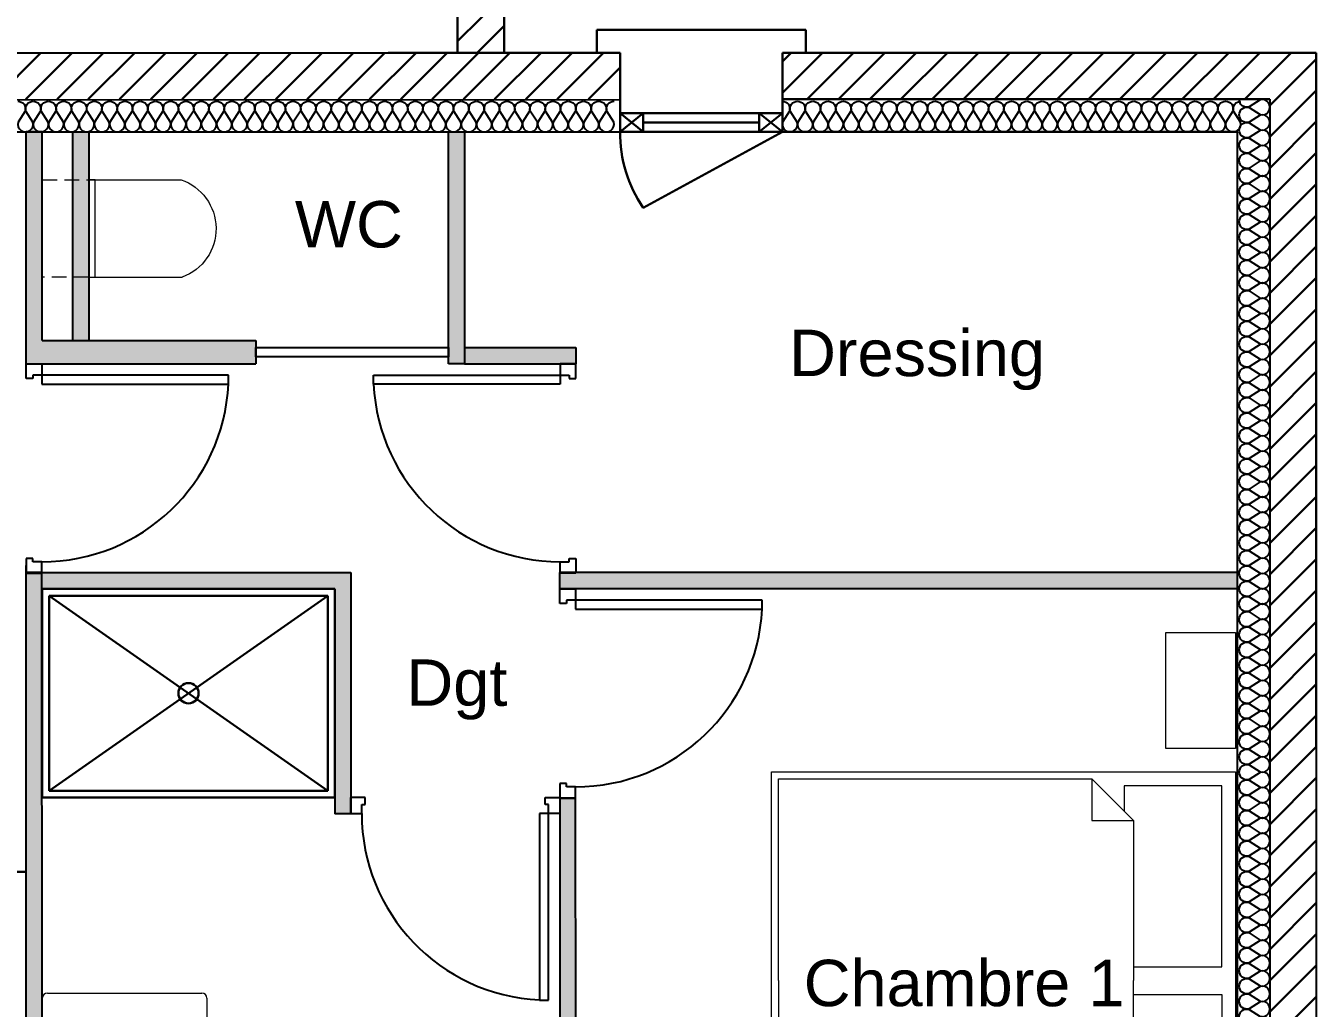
# Model space of a CAD drawing. Header units: millimetres. Extents: x -9 to 11976, y 0 to 3955.
# Drawn here: x 935 to 1491, y 409 to 832 of the extents above; entities that cross this region are included whole.
import ezdxf

# ---------------------------------------------------------------- set-up
doc = ezdxf.new("R2010")
doc.units = ezdxf.units.MM
doc.linetypes.add('INTERROMPU2', pattern=[9.525, 6.35, -3.175])
for name, color, linetype in [('Cheminée', 20, 'Continuous'), ('Cloisons', 8, 'Continuous'), ('Isolation', 6, 'Continuous'), ('MenuisInt', 4, 'Continuous'), ('Mobilier', 180, 'Continuous'), ('Texte', 7, 'Continuous')]:
    doc.layers.add(name, color=color, linetype=linetype)
doc.layers.add('MenuisExt', color=140, linetype='Continuous', lineweight=18)
doc.layers.add('P-SANITAIRE', color=153, linetype='Continuous', lineweight=18)
doc.styles.get("Standard").update_dxf_attribs({"font": 'arial.ttf'})

# ---------------------------------------------------------------- blocks, each defined once
blk = doc.blocks.new('Wc chasse integree')
for p, q in [((-21, 20), (-21, 60.3)), ((21, 20), (21, 59.8))]:
    blk.add_line(p, q)
blk.add_lwpolyline([(-21, 20), (-21, 22.75), (21, 22.75), (21, 20)], close=True)
at = {"linetype": 'INTERROMPU2'}
blk.add_lwpolyline([(-21, 20), (-21, 0), (21, 0), (21, 20)], close=True, dxfattribs=at)
blk.add_arc((-0.09, 52.56), 22.3, 18.9464, 159.6936)
blk = doc.blocks.new('*U22')
at = {"flags": 128}
for points in [[(0, 1, -0.505863), (0.239, 0.676), (0.009, 0.318, 1.322645), (0.491, 0.318), (0.261, 0.676, -0.505863), (0.5, 1)], [(0.5, 1, -0.505863), (0.739, 0.676), (0.509, 0.318, 1.322645), (0.991, 0.318), (0.761, 0.676, -0.505863), (1, 1)], [(1, 1, -0.505863), (1.239, 0.676), (1.009, 0.318, 1.322645), (1.491, 0.318), (1.261, 0.676, -0.505863), (1.5, 1)], [(1.5, 1, -0.505863), (1.739, 0.676), (1.509, 0.318, 1.322645), (1.991, 0.318), (1.761, 0.676, -0.505863), (2, 1)], [(2, 1, -0.505863), (2.239, 0.676), (2.009, 0.318, 1.322645), (2.491, 0.318), (2.261, 0.676, -0.505863), (2.5, 1)], [(2.5, 1, -0.505863), (2.739, 0.676), (2.509, 0.318, 1.322645), (2.991, 0.318), (2.761, 0.676, -0.505863), (3, 1)], [(3, 1, -0.505863), (3.239, 0.676), (3.009, 0.318, 1.322645), (3.491, 0.318), (3.261, 0.676, -0.505863), (3.5, 1)], [(3.5, 1, -0.505863), (3.739, 0.676), (3.509, 0.318, 1.322645), (3.991, 0.318), (3.761, 0.676, -0.505863), (4, 1)], [(4, 1, -0.505863), (4.239, 0.676), (4.009, 0.318, 1.322645), (4.491, 0.318), (4.261, 0.676, -0.505863), (4.5, 1)], [(4.5, 1, -0.505863), (4.739, 0.676), (4.509, 0.318, 1.322645), (4.991, 0.318), (4.761, 0.676, -0.505863), (5, 1)], [(5, 1, -0.505863), (5.239, 0.676), (5.009, 0.318, 1.322645), (5.491, 0.318), (5.261, 0.676, -0.505863), (5.5, 1)], [(5.5, 1, -0.505863), (5.739, 0.676), (5.509, 0.318, 1.322645), (5.991, 0.318), (5.761, 0.676, -0.505863), (6, 1)], [(6, 1, -0.505863), (6.239, 0.676), (6.009, 0.318, 1.322645), (6.491, 0.318), (6.261, 0.676, -0.505863), (6.5, 1)], [(6.5, 1, -0.505863), (6.739, 0.676), (6.509, 0.318, 1.322645), (6.991, 0.318), (6.761, 0.676, -0.505863), (7, 1)], [(7, 1, -0.505863), (7.239, 0.676), (7.009, 0.318, 1.322645), (7.491, 0.318), (7.261, 0.676, -0.505863), (7.5, 1)], [(7.5, 1, -0.505863), (7.739, 0.676), (7.509, 0.318, 1.322645), (7.991, 0.318), (7.761, 0.676, -0.505863), (8, 1)], [(8, 1, -0.505863), (8.239, 0.676), (8.009, 0.318, 1.322645), (8.491, 0.318), (8.261, 0.676, -0.505863), (8.5, 1)], [(8.5, 1, -0.505863), (8.739, 0.676), (8.509, 0.318, 1.322645), (8.991, 0.318), (8.761, 0.676, -0.505863), (9, 1)], [(9, 1, -0.505863), (9.239, 0.676), (9.009, 0.318, 1.322645), (9.491, 0.318), (9.261, 0.676, -0.505863), (9.5, 1)], [(9.5, 1, -0.505863), (9.739, 0.676), (9.509, 0.318, 1.322645), (9.991, 0.318), (9.761, 0.676, -0.505863), (10, 1)], [(10, 1, -0.505863), (10.239, 0.676), (10.009, 0.318, 1.322645), (10.491, 0.318), (10.261, 0.676, -0.505863), (10.5, 1)], [(10.5, 1, -0.505863), (10.739, 0.676), (10.509, 0.318, 1.322645), (10.991, 0.318), (10.761, 0.676, -0.505863), (11, 1)], [(11, 1, -0.505863), (11.239, 0.676), (11.009, 0.318, 1.322645), (11.491, 0.318), (11.261, 0.676, -0.505863), (11.5, 1)], [(11.5, 1, -0.505863), (11.739, 0.676), (11.509, 0.318, 1.322645), (11.991, 0.318), (11.761, 0.676, -0.505863), (12, 1)], [(12, 1, -0.505863), (12.239, 0.676), (12.009, 0.318, 1.322645), (12.491, 0.318), (12.261, 0.676, -0.505863), (12.5, 1)], [(12.5, 1, -0.505863), (12.739, 0.676), (12.509, 0.318, 1.322645), (12.991, 0.318), (12.761, 0.676, -0.505863), (13, 1)], [(13, 1, -0.505863), (13.239, 0.676), (13.009, 0.318, 1.322645), (13.491, 0.318), (13.261, 0.676, -0.505863), (13.5, 1)], [(13.5, 1, -0.505863), (13.739, 0.676), (13.509, 0.318, 1.322645), (13.991, 0.318), (13.761, 0.676, -0.505863), (14, 1)], [(14, 1, -0.505863), (14.239, 0.676), (14.009, 0.318, 1.322645), (14.491, 0.318), (14.261, 0.676, -0.505863), (14.5, 1)], [(14.5, 1, -0.505863), (14.739, 0.676), (14.509, 0.318, 1.322645), (14.991, 0.318), (14.761, 0.676, -0.505863), (15, 1)], [(15, 1, -0.505863), (15.239, 0.676), (15.009, 0.318, 1.322645), (15.491, 0.318), (15.261, 0.676, -0.505863), (15.5, 1)], [(15.5, 1, -0.505863), (15.739, 0.676), (15.509, 0.318, 1.322645), (15.991, 0.318), (15.761, 0.676, -0.505863), (16, 1)], [(16, 1, -0.505863), (16.239, 0.676), (16.009, 0.318, 1.322645), (16.491, 0.318), (16.261, 0.676, -0.505863), (16.5, 1)], [(16.5, 1, -0.505863), (16.739, 0.676), (16.509, 0.318, 1.322645), (16.991, 0.318), (16.761, 0.676, -0.505863), (17, 1)], [(17, 1, -0.505863), (17.239, 0.676), (17.009, 0.318, 1.322645), (17.491, 0.318), (17.261, 0.676, -0.505863), (17.5, 1)], [(17.5, 1, -0.505863), (17.739, 0.676), (17.509, 0.318, 1.322645), (17.991, 0.318), (17.761, 0.676, -0.505863), (18, 1)], [(18, 1, -0.505863), (18.239, 0.676), (18.009, 0.318, 1.322645), (18.491, 0.318), (18.261, 0.676, -0.505863), (18.5, 1)], [(18.5, 1, -0.505863), (18.739, 0.676), (18.509, 0.318, 1.322645), (18.991, 0.318), (18.761, 0.676, -0.505863), (19, 1)], [(19, 1, -0.505863), (19.239, 0.676), (19.009, 0.318, 1.322645), (19.491, 0.318), (19.261, 0.676, -0.505863), (19.5, 1)], [(19.5, 1, -0.505863), (19.739, 0.676), (19.509, 0.318, 1.322645), (19.991, 0.318), (19.761, 0.676, -0.505863), (20, 1)], [(20, 1, -0.505863), (20.239, 0.676), (20.009, 0.318, 1.322645), (20.491, 0.318), (20.261, 0.676, -0.505863), (20.5, 1)], [(20.5, 1, -0.505863), (20.739, 0.676), (20.509, 0.318, 1.322645), (20.991, 0.318), (20.761, 0.676, -0.505863), (21, 1)], [(21, 1, -0.505863), (21.239, 0.676), (21.009, 0.318, 1.322645), (21.491, 0.318), (21.261, 0.676, -0.505863), (21.5, 1)], [(21.5, 1, -0.505863), (21.739, 0.676), (21.509, 0.318, 1.322645), (21.991, 0.318), (21.761, 0.676, -0.505863), (22, 1)], [(22, 1, -0.505863), (22.239, 0.676), (22.009, 0.318, 1.322645), (22.491, 0.318), (22.261, 0.676, -0.505863), (22.5, 1)], [(22.5, 1, -0.505863), (22.739, 0.676), (22.509, 0.318, 1.322645), (22.991, 0.318), (22.761, 0.676, -0.505863), (23, 1)], [(23, 1, -0.505863), (23.239, 0.676), (23.009, 0.318, 1.322645), (23.491, 0.318), (23.261, 0.676, -0.505863), (23.5, 1)], [(23.5, 1, -0.505863), (23.739, 0.676), (23.509, 0.318, 1.322645), (23.991, 0.318), (23.761, 0.676, -0.505863), (24, 1)], [(24, 1, -0.505863), (24.239, 0.676), (24.009, 0.318, 1.322645), (24.491, 0.318), (24.261, 0.676, -0.505863), (24.5, 1)], [(24.5, 1, -0.505863), (24.739, 0.676), (24.509, 0.318, 1.322645), (24.991, 0.318), (24.761, 0.676, -0.505863), (25, 1)], [(25, 1, -0.505863), (25.239, 0.676), (25.009, 0.318, 1.322645), (25.491, 0.318), (25.261, 0.676, -0.505863), (25.5, 1)], [(25.5, 1, -0.505863), (25.739, 0.676), (25.509, 0.318, 1.322645), (25.991, 0.318), (25.761, 0.676, -0.505863), (26, 1)], [(26, 1, -0.505863), (26.239, 0.676), (26.009, 0.318, 1.322645), (26.491, 0.318), (26.261, 0.676, -0.505863), (26.5, 1)], [(26.5, 1, -0.505863), (26.739, 0.676), (26.509, 0.318, 1.322645), (26.991, 0.318), (26.761, 0.676, -0.505863), (27, 1)], [(27, 1, -0.505863), (27.239, 0.676), (27.009, 0.318, 1.322645), (27.491, 0.318), (27.261, 0.676, -0.505863), (27.5, 1)], [(27.5, 1, -0.505863), (27.739, 0.676), (27.509, 0.318, 1.322645), (27.991, 0.318), (27.761, 0.676, -0.505863), (28, 1)], [(28, 1, -0.505863), (28.239, 0.676), (28.009, 0.318, 1.322645), (28.491, 0.318), (28.261, 0.676, -0.505863), (28.5, 1)], [(28.5, 1, -0.505863), (28.739, 0.676), (28.509, 0.318, 1.322645), (28.991, 0.318), (28.761, 0.676, -0.505863), (29, 1)], [(29, 1, -0.505863), (29.239, 0.676), (29.009, 0.318, 1.322645), (29.491, 0.318), (29.261, 0.676, -0.505863), (29.5, 1)], [(29.5, 1, -0.505863), (29.739, 0.676), (29.509, 0.318, 1.322645), (29.991, 0.318), (29.761, 0.676, -0.505863), (30, 1)], [(30, 1, -0.505863), (30.239, 0.676), (30.009, 0.318, 1.322645), (30.491, 0.318), (30.261, 0.676, -0.505863), (30.5, 1)], [(30.5, 1, -0.505863), (30.739, 0.676), (30.509, 0.318, 1.322645), (30.991, 0.318), (30.761, 0.676, -0.505863), (31, 1)], [(31, 1, -0.505863), (31.239, 0.676), (31.009, 0.318, 1.322645), (31.491, 0.318), (31.261, 0.676, -0.505863), (31.5, 1)], [(31.5, 1, -0.505863), (31.739, 0.676), (31.509, 0.318, 1.322645), (31.991, 0.318), (31.761, 0.676, -0.505863), (32, 1)], [(32, 1, -0.505863), (32.239, 0.676), (32.009, 0.318, 1.322645), (32.491, 0.318), (32.261, 0.676, -0.505863), (32.5, 1)], [(32.5, 1, -0.505863), (32.739, 0.676), (32.509, 0.318, 1.322645), (32.991, 0.318), (32.761, 0.676, -0.505863), (33, 1)], [(33, 1, -0.505863), (33.239, 0.676), (33.009, 0.318, 1.322645), (33.491, 0.318), (33.261, 0.676, -0.505863), (33.5, 1)], [(33.5, 1, -0.505863), (33.739, 0.676), (33.509, 0.318, 1.322645), (33.991, 0.318), (33.761, 0.676, -0.505863), (34, 1)], [(34, 1, -0.505863), (34.239, 0.676), (34.009, 0.318, 1.322645), (34.491, 0.318), (34.261, 0.676, -0.505863), (34.5, 1)], [(34.5, 1, -0.505863), (34.739, 0.676), (34.509, 0.318, 1.322645), (34.991, 0.318), (34.761, 0.676, -0.505863), (35, 1)], [(35, 1, -0.505863), (35.239, 0.676), (35.009, 0.318, 1.322645), (35.491, 0.318), (35.261, 0.676, -0.505863), (35.5, 1)], [(35.5, 1, -0.505863), (35.739, 0.676), (35.509, 0.318, 1.322645), (35.991, 0.318), (35.761, 0.676, -0.505863), (36, 1)], [(36, 1, -0.505863), (36.239, 0.676), (36.009, 0.318, 1.322645), (36.491, 0.318), (36.261, 0.676, -0.505863), (36.5, 1)], [(36.5, 1, -0.505863), (36.739, 0.676), (36.509, 0.318, 1.322645), (36.991, 0.318), (36.761, 0.676, -0.505863), (37, 1)], [(37, 1, -0.505863), (37.239, 0.676), (37.009, 0.318, 1.322645), (37.491, 0.318), (37.261, 0.676, -0.505863), (37.5, 1)], [(37.5, 1, -0.505863), (37.739, 0.676), (37.509, 0.318, 1.322645), (37.991, 0.318), (37.761, 0.676, -0.505863), (38, 1)], [(38, 1, -0.505863), (38.239, 0.676), (38.009, 0.318, 1.322645), (38.491, 0.318), (38.261, 0.676, -0.505863), (38.5, 1)], [(38.5, 1, -0.505863), (38.739, 0.676), (38.509, 0.318, 1.322645), (38.991, 0.318), (38.761, 0.676, -0.505863), (39, 1)], [(39, 1, -0.505863), (39.239, 0.676), (39.009, 0.318, 1.322645), (39.491, 0.318), (39.261, 0.676, -0.505863), (39.5, 1)], [(39.5, 1, -0.505863), (39.739, 0.676), (39.509, 0.318, 1.322645), (39.991, 0.318), (39.761, 0.676, -0.505863), (40, 1)], [(40, 1, -0.505863), (40.239, 0.676), (40.009, 0.318, 1.322645), (40.491, 0.318), (40.261, 0.676, -0.505863), (40.5, 1)], [(40.5, 1, -0.505863), (40.739, 0.676), (40.509, 0.318, 1.322645), (40.991, 0.318), (40.761, 0.676, -0.505863), (41, 1)], [(41, 1, -0.505863), (41.239, 0.676), (41.009, 0.318, 1.322645), (41.491, 0.318), (41.261, 0.676, -0.505863), (41.5, 1)]]:
    blk.add_lwpolyline(points, format="xyb", dxfattribs=at)
blk = doc.blocks.new('*U25')
at = {"flags": 128}
for points in [[(0, 1, -0.505863), (0.239, 0.676), (0.009, 0.318, 1.322645), (0.491, 0.318), (0.261, 0.676, -0.505863), (0.5, 1)], [(0.5, 1, -0.505863), (0.739, 0.676), (0.509, 0.318, 1.322645), (0.991, 0.318), (0.761, 0.676, -0.505863), (1, 1)], [(1, 1, -0.505863), (1.239, 0.676), (1.009, 0.318, 1.322645), (1.491, 0.318), (1.261, 0.676, -0.505863), (1.5, 1)], [(1.5, 1, -0.505863), (1.739, 0.676), (1.509, 0.318, 1.322645), (1.991, 0.318), (1.761, 0.676, -0.505863), (2, 1)], [(2, 1, -0.505863), (2.239, 0.676), (2.009, 0.318, 1.322645), (2.491, 0.318), (2.261, 0.676, -0.505863), (2.5, 1)], [(2.5, 1, -0.505863), (2.739, 0.676), (2.509, 0.318, 1.322645), (2.991, 0.318), (2.761, 0.676, -0.505863), (3, 1)], [(3, 1, -0.505863), (3.239, 0.676), (3.009, 0.318, 1.322645), (3.491, 0.318), (3.261, 0.676, -0.505863), (3.5, 1)], [(3.5, 1, -0.505863), (3.739, 0.676), (3.509, 0.318, 1.322645), (3.991, 0.318), (3.761, 0.676, -0.505863), (4, 1)], [(4, 1, -0.505863), (4.239, 0.676), (4.009, 0.318, 1.322645), (4.491, 0.318), (4.261, 0.676, -0.505863), (4.5, 1)], [(4.5, 1, -0.505863), (4.739, 0.676), (4.509, 0.318, 1.322645), (4.991, 0.318), (4.761, 0.676, -0.505863), (5, 1)], [(5, 1, -0.505863), (5.239, 0.676), (5.009, 0.318, 1.322645), (5.491, 0.318), (5.261, 0.676, -0.505863), (5.5, 1)], [(5.5, 1, -0.505863), (5.739, 0.676), (5.509, 0.318, 1.322645), (5.991, 0.318), (5.761, 0.676, -0.505863), (6, 1)], [(6, 1, -0.505863), (6.239, 0.676), (6.009, 0.318, 1.322645), (6.491, 0.318), (6.261, 0.676, -0.505863), (6.5, 1)], [(6.5, 1, -0.505863), (6.739, 0.676), (6.509, 0.318, 1.322645), (6.991, 0.318), (6.761, 0.676, -0.505863), (7, 1)], [(7, 1, -0.505863), (7.239, 0.676), (7.009, 0.318, 1.322645), (7.491, 0.318), (7.261, 0.676, -0.505863), (7.5, 1)], [(7.5, 1, -0.505863), (7.739, 0.676), (7.509, 0.318, 1.322645), (7.991, 0.318), (7.761, 0.676, -0.505863), (8, 1)], [(8, 1, -0.505863), (8.239, 0.676), (8.009, 0.318, 1.322645), (8.491, 0.318), (8.261, 0.676, -0.505863), (8.5, 1)], [(8.5, 1, -0.505863), (8.739, 0.676), (8.509, 0.318, 1.322645), (8.991, 0.318), (8.761, 0.676, -0.505863), (9, 1)], [(9, 1, -0.505863), (9.239, 0.676), (9.009, 0.318, 1.322645), (9.491, 0.318), (9.261, 0.676, -0.505863), (9.5, 1)], [(9.5, 1, -0.505863), (9.739, 0.676), (9.509, 0.318, 1.322645), (9.991, 0.318), (9.761, 0.676, -0.505863), (10, 1)], [(10, 1, -0.505863), (10.239, 0.676), (10.009, 0.318, 1.322645), (10.491, 0.318), (10.261, 0.676, -0.505863), (10.5, 1)], [(10.5, 1, -0.505863), (10.739, 0.676), (10.509, 0.318, 1.322645), (10.991, 0.318), (10.761, 0.676, -0.505863), (11, 1)], [(11, 1, -0.505863), (11.239, 0.676), (11.009, 0.318, 1.322645), (11.491, 0.318), (11.261, 0.676, -0.505863), (11.5, 1)], [(11.5, 1, -0.505863), (11.739, 0.676), (11.509, 0.318, 1.322645), (11.991, 0.318), (11.761, 0.676, -0.505863), (12, 1)], [(12, 1, -0.505863), (12.239, 0.676), (12.009, 0.318, 1.322645), (12.491, 0.318), (12.261, 0.676, -0.505863), (12.5, 1)], [(12.5, 1, -0.505863), (12.739, 0.676), (12.509, 0.318, 1.322645), (12.991, 0.318), (12.761, 0.676, -0.505863), (13, 1)], [(13, 1, -0.505863), (13.239, 0.676), (13.009, 0.318, 1.322645), (13.491, 0.318), (13.261, 0.676, -0.505863), (13.5, 1)], [(13.5, 1, -0.505863), (13.739, 0.676), (13.509, 0.318, 1.322645), (13.991, 0.318), (13.761, 0.676, -0.505863), (14, 1)], [(14, 1, -0.505863), (14.239, 0.676), (14.009, 0.318, 1.322645), (14.491, 0.318), (14.261, 0.676, -0.505863), (14.5, 1)], [(14.5, 1, -0.505863), (14.739, 0.676), (14.509, 0.318, 1.322645), (14.991, 0.318), (14.761, 0.676, -0.505863), (15, 1)]]:
    blk.add_lwpolyline(points, format="xyb", dxfattribs=at)
blk = doc.blocks.new('*U28')
at = {"flags": 128}
for points in [[(31, 1, -0.505863), (31.239, 0.676), (31.009, 0.318, 1.322645), (31.491, 0.318), (31.261, 0.676, -0.505863), (31.5, 1)], [(31.5, 1, -0.505863), (31.739, 0.676), (31.509, 0.318, 1.322645), (31.991, 0.318), (31.761, 0.676, -0.505863), (32, 1)], [(32, 1, -0.505863), (32.239, 0.676), (32.009, 0.318, 1.322645), (32.491, 0.318), (32.261, 0.676, -0.505863), (32.5, 1)], [(32.5, 1, -0.505863), (32.739, 0.676), (32.509, 0.318, 1.322645), (32.991, 0.318), (32.761, 0.676, -0.505863), (33, 1)], [(33, 1, -0.505863), (33.239, 0.676), (33.009, 0.318, 1.322645), (33.491, 0.318), (33.261, 0.676, -0.505863), (33.5, 1)], [(33.5, 1, -0.505863), (33.739, 0.676), (33.509, 0.318, 1.322645), (33.991, 0.318), (33.761, 0.676, -0.505863), (34, 1)], [(34, 1, -0.505863), (34.239, 0.676), (34.009, 0.318, 1.322645), (34.491, 0.318), (34.261, 0.676, -0.505863), (34.5, 1)], [(34.5, 1, -0.505863), (34.739, 0.676), (34.509, 0.318, 1.322645), (34.991, 0.318), (34.761, 0.676, -0.505863), (35, 1)], [(35, 1, -0.505863), (35.239, 0.676), (35.009, 0.318, 1.322645), (35.491, 0.318), (35.261, 0.676, -0.505863), (35.5, 1)], [(35.5, 1, -0.505863), (35.739, 0.676), (35.509, 0.318, 1.322645), (35.991, 0.318), (35.761, 0.676, -0.505863), (36, 1)], [(36, 1, -0.505863), (36.239, 0.676), (36.009, 0.318, 1.322645), (36.491, 0.318), (36.261, 0.676, -0.505863), (36.5, 1)], [(36.5, 1, -0.505863), (36.739, 0.676), (36.509, 0.318, 1.322645), (36.991, 0.318), (36.761, 0.676, -0.505863), (37, 1)], [(37, 1, -0.505863), (37.239, 0.676), (37.009, 0.318, 1.322645), (37.491, 0.318), (37.261, 0.676, -0.505863), (37.5, 1)], [(37.5, 1, -0.505863), (37.739, 0.676), (37.509, 0.318, 1.322645), (37.991, 0.318), (37.761, 0.676, -0.505863), (38, 1)], [(38, 1, -0.505863), (38.239, 0.676), (38.009, 0.318, 1.322645), (38.491, 0.318), (38.261, 0.676, -0.505863), (38.5, 1)], [(38.5, 1, -0.505863), (38.739, 0.676), (38.509, 0.318, 1.322645), (38.991, 0.318), (38.761, 0.676, -0.505863), (39, 1)], [(39, 1, -0.505863), (39.239, 0.676), (39.009, 0.318, 1.322645), (39.491, 0.318), (39.261, 0.676, -0.505863), (39.5, 1)], [(39.5, 1, -0.505863), (39.739, 0.676), (39.509, 0.318, 1.322645), (39.991, 0.318), (39.761, 0.676, -0.505863), (40, 1)], [(40, 1, -0.505863), (40.239, 0.676), (40.009, 0.318, 1.322645), (40.491, 0.318), (40.261, 0.676, -0.505863), (40.5, 1)], [(40.5, 1, -0.505863), (40.739, 0.676), (40.509, 0.318, 1.322645), (40.991, 0.318), (40.761, 0.676, -0.505863), (41, 1)], [(41, 1, -0.505863), (41.239, 0.676), (41.009, 0.318, 1.322645), (41.491, 0.318), (41.261, 0.676, -0.505863), (41.5, 1)], [(41.5, 1, -0.505863), (41.739, 0.676), (41.509, 0.318, 1.322645), (41.991, 0.318), (41.761, 0.676, -0.505863), (42, 1)], [(42, 1, -0.505863), (42.239, 0.676), (42.009, 0.318, 1.322645), (42.491, 0.318), (42.261, 0.676, -0.505863), (42.5, 1)], [(42.5, 1, -0.505863), (42.739, 0.676), (42.509, 0.318, 1.322645), (42.991, 0.318), (42.761, 0.676, -0.505863), (43, 1)], [(43, 1, -0.505863), (43.239, 0.676), (43.009, 0.318, 1.322645), (43.491, 0.318), (43.261, 0.676, -0.505863), (43.5, 1)], [(43.5, 1, -0.505863), (43.739, 0.676), (43.509, 0.318, 1.322645), (43.991, 0.318), (43.761, 0.676, -0.505863), (44, 1)], [(44, 1, -0.505863), (44.239, 0.676), (44.009, 0.318, 1.322645), (44.491, 0.318), (44.261, 0.676, -0.505863), (44.5, 1)], [(44.5, 1, -0.505863), (44.739, 0.676), (44.509, 0.318, 1.322645), (44.991, 0.318), (44.761, 0.676, -0.505863), (45, 1)], [(45, 1, -0.505863), (45.239, 0.676), (45.009, 0.318, 1.322645), (45.491, 0.318), (45.261, 0.676, -0.505863), (45.5, 1)], [(45.5, 1, -0.505863), (45.739, 0.676), (45.509, 0.318, 1.322645), (45.991, 0.318), (45.761, 0.676, -0.505863), (46, 1)], [(46, 1, -0.505863), (46.239, 0.676), (46.009, 0.318, 1.322645), (46.491, 0.318), (46.261, 0.676, -0.505863), (46.5, 1)], [(46.5, 1, -0.505863), (46.739, 0.676), (46.509, 0.318, 1.322645), (46.991, 0.318), (46.761, 0.676, -0.505863), (47, 1)], [(47, 1, -0.505863), (47.239, 0.676), (47.009, 0.318, 1.322645), (47.491, 0.318), (47.261, 0.676, -0.505863), (47.5, 1)], [(47.5, 1, -0.505863), (47.739, 0.676), (47.509, 0.318, 1.322645), (47.991, 0.318), (47.761, 0.676, -0.505863), (48, 1)], [(48, 1, -0.505863), (48.239, 0.676), (48.009, 0.318, 1.322645), (48.491, 0.318), (48.261, 0.676, -0.505863), (48.5, 1)], [(48.5, 1, -0.505863), (48.739, 0.676), (48.509, 0.318, 1.322645), (48.991, 0.318), (48.761, 0.676, -0.505863), (49, 1)], [(49, 1, -0.505863), (49.239, 0.676), (49.009, 0.318, 1.322645), (49.491, 0.318), (49.261, 0.676, -0.505863), (49.5, 1)], [(49.5, 1, -0.505863), (49.739, 0.676), (49.509, 0.318, 1.322645), (49.991, 0.318), (49.761, 0.676, -0.505863), (50, 1)], [(50, 1, -0.505863), (50.239, 0.676), (50.009, 0.318, 1.322645), (50.491, 0.318), (50.261, 0.676, -0.505863), (50.5, 1)]]:
    blk.add_lwpolyline(points, format="xyb", dxfattribs=at)
blk = doc.blocks.new('Gruppo-48')
at = {"layer": 'Mobilier', "lineweight": 20}
for p, q in [((-34.0452, 75.5838), (-34.0452, 76.0838)), ((-34.0452, 76.0838), (-33.7452, 76.0838)), ((-33.7452, 76.0838), (-33.7452, 75.5838)), ((-33.7452, 75.5838), (-34.0452, 75.5838)), ((-34.0452, 73.6838), (-34.0452, 75.4838)), ((-34.0452, 75.4838), (-32.0452, 75.4838)), ((-32.0452, 75.4838), (-32.0452, 73.6838)), ((-33.9852, 74.6438), (-33.9852, 75.4238)), ((-33.9852, 75.4238), (-33.5652, 75.4238)), ((-33.6052, 75.2738), (-33.4252, 75.4538)), ((-33.5652, 75.4238), (-33.5652, 75.3138)), ((-32.0752, 75.4538), (-33.4252, 75.4538)), ((-33.4252, 75.4538), (-33.4252, 75.2738)), ((-32.0752, 74.5838), (-32.0752, 75.4538)), ((-33.4252, 75.2738), (-33.6052, 75.2738)), ((-33.6052, 75.2738), (-33.6052, 74.5838)), ((-33.6052, 74.6438), (-33.9852, 74.6438)), ((-33.6052, 73.8938), (-33.6052, 74.5838)), ((-32.0752, 74.5838), (-32.0752, 73.7138)), ((-33.6052, 74.5238), (-33.9852, 74.5238)), ((-33.9852, 74.5238), (-33.9852, 73.7438)), ((-33.4252, 73.8938), (-33.6052, 73.8938)), ((-33.6052, 73.8938), (-33.4252, 73.7138)), ((-33.5652, 73.7438), (-33.5652, 73.8538)), ((-33.4252, 73.7138), (-33.4252, 73.8938)), ((-33.9852, 73.7438), (-33.5652, 73.7438)), ((-32.0752, 73.7138), (-33.4252, 73.7138)), ((-32.0452, 73.6838), (-34.0452, 73.6838)), ((-34.0452, 73.0838), (-34.0452, 73.5838)), ((-34.0452, 73.5838), (-33.7452, 73.5838)), ((-33.7452, 73.5838), (-33.7452, 73.0838)), ((-33.7452, 73.0838), (-34.0452, 73.0838))]:
    blk.add_line(p, q, dxfattribs=at)

msp = doc.modelspace()

# ---------------------------------------------------------------- hatches: boundary and pattern name
at = {"lineweight": 30, "transparency": 33554687}
h = msp.add_hatch(dxfattribs=at)
h.set_pattern_fill('ANSI31', color=256, scale=3)
h.set_pattern_definition([(45, (-85.111, -30.63), (-6.73519, 6.73519), [])])
h.paths.add_polyline_path([(1141.13, 916.31), (1121.13, 916.31), (1121.13, 820.31), (1141.13, 820.31)])
h = msp.add_hatch(dxfattribs=at)
h.set_pattern_fill('ANSI31', color=256, scale=3)
h.paths.add_polyline_path([(291.13, 820.31), (1.13, 820.31), (1.13, 726.31), (21.13, 726.31), (21.13, 800.31), (1191.13, 800.31), (1191.13, 820.31), (1181.13, 820.31), (1091.13, 820.31), (521.13, 820.31), (521.13, 800.23), (428.13, 799.96), (428.13, 820.31)])
h.paths.add_polyline_path([(1.13, 444.31), (21.13, 444.31), (21.13, 596.31), (1.13, 596.31)])
h.paths.add_polyline_path([(21.13, 240.31), (21.13, 314.31), (1.13, 314.31), (1.13, 300.31), (1.13, 220.31), (86.13, 220.31), (86.13, 240.31)])
h.paths.add_polyline_path([(351.13, 220.31), (351.13, 0.31), (445.13, 0.31), (445.13, 20.31), (371.13, 20.31), (371.13, 220.31), (371.13, 240.31), (266.13, 240.31), (266.13, 220.31)])
h.paths.add_polyline_path([(845.13, 20.31), (845.13, 0.31), (955.13, 0.31), (955.13, 20.31)])
h.paths.add_polyline_path([(1061.13, 20.31), (1061.13, 0.31), (1141.13, 0.31), (1141.13, 75.31), (1121.13, 75.31), (1121.13, 20.31)])
h.paths.add_polyline_path([(1121.13, 145.31), (1141.13, 145.31), (1141.13, 220.31), (1226.13, 220.31), (1226.13, 240.31), (1121.13, 240.31)])
h.paths.add_polyline_path([(1491.13, 220.31), (1491.13, 820.31), (1261.13, 820.31), (1261.13, 800.31), (1471.13, 800.31), (1471.13, 240.31), (1406.13, 240.31), (1406.13, 220.31)])
at = {"layer": 'Cloisons', "lineweight": 30, "transparency": 33554687}
h = msp.add_hatch(dxfattribs=at)
h.set_pattern_fill('HONEY', color=256, scale=0.5)
h.paths.add_polyline_path([(1124.13, 786.31), (1117.13, 786.31), (1117.13, 686.31), (1124.13, 686.31)])
h.paths.add_polyline_path([(1172.13, 693.31), (1124.13, 693.31), (1124.13, 686.31), (1172.13, 686.31)])
h.paths.add_polyline_path([(1457.13, 596.31), (1172.13, 596.31), (1172.13, 596.1), (1165.34, 596.1), (1165.34, 596.31), (1165.13, 596.31), (1165.13, 589.31), (1457.13, 589.31)])
h.paths.add_polyline_path([(942.13, 786.31), (935.13, 786.31), (935.13, 686.31), (941.92, 686.31), (1034.13, 686.31), (1034.13, 696.31), (942.13, 696.31)])
h.paths.add_polyline_path([(962.13, 786.31), (955.13, 786.31), (955.13, 765.63), (962.13, 765.63)], flags=17)
h.paths.add_polyline_path([(962.13, 765.63), (955.13, 765.63), (955.13, 723.63), (962.13, 723.63)], flags=17)
h.paths.add_polyline_path([(962.13, 723.63), (955.13, 723.63), (955.13, 696.31), (962.13, 696.31)], flags=17)
h.paths.add_polyline_path([(1075.13, 596.31), (942.13, 596.31), (941.92, 596.3), (941.93, 589.31), (1068.13, 589.31), (1068.13, 499.31), (1068.13, 492.31), (1074.92, 492.31), (1074.92, 499.31)])
h.paths.add_polyline_path([(1171.92, 499.1), (1165.13, 499.1), (1165.13, 492.52), (1165.13, 254.31), (1172.13, 254.31)])
h.paths.add_polyline_path([(941.92, 596.1), (935.13, 596.1), (935.13, 250.31), (942.13, 250.31), (955.13, 250.31), (955.13, 247.31), (1107.13, 247.31), (1107.13, 254.31), (942.13, 254.31)])
h.paths.add_polyline_path([(935.13, 210.31), (942.13, 210.31), (942.13, 194.31), (942.13, 187.31), (1107.13, 187.31), (935.13, 187.31)])

# ---------------------------------------------------------------- linework, layer by layer
at = {"lineweight": 30}
for p, q in [((1121.13, 916.31), (1121.13, 820.31)), ((1141.13, 820.31), (1141.13, 916.31)), ((1271.13, 830.31), (1181.13, 830.31)), ((1181.13, 830.31), (1181.13, 820.31)), ((1271.13, 820.31), (1271.13, 830.31)), ((1191.13, 820.31), (1091.13, 820.31)), ((1121.13, 820.31), (1141.13, 820.31)), ((1181.13, 820.31), (1191.13, 820.31)), ((1191.13, 786.31), (1191.13, 820.31)), ((1491.13, 820.31), (1261.13, 820.31)), ((1261.13, 820.31), (1261.13, 786.31)), ((1471.13, 800.31), (1261.13, 800.31))]:
    msp.add_line(p, q, dxfattribs=at)
for p, q in [((521.13, 820.31), (1191.13, 820.31)), ((1491.13, 820.31), (1491.13, 220.31)), ((520.91, 800.1), (1191.03, 800.14)), ((1471.13, 800.31), (1471.13, 240.31)), ((1172.13, 693.31), (1172.13, 686.31)), ((942.13, 596.31), (935.13, 596.31)), ((1172.13, 596.31), (1165.13, 596.31)), ((1172.13, 599.1), (1172.13, 596.31))]:
    msp.add_line(p, q)
at = {"layer": 'Cheminée', "lineweight": 30}
msp.add_line((865.13, 467.31), (935.13, 467.31), dxfattribs=at)
at = {"layer": 'Cloisons'}
for p, q in [((935.13, 686.31), (935.13, 786.31)), ((942.13, 786.31), (935.13, 786.31)), ((942.13, 696.31), (942.13, 786.31)), ((955.13, 786.31), (955.13, 696.31)), ((962.13, 786.31), (962.13, 696.31)), ((1117.13, 686.31), (1117.13, 786.31)), ((1117.13, 786.31), (1124.13, 786.31)), ((1124.13, 786.31), (1124.13, 686.31)), ((942.13, 696.31), (1034.13, 696.31)), ((1034.13, 696.31), (1034.13, 686.31)), ((1124.13, 693.31), (1172.13, 693.31)), ((942.13, 686.31), (1034.13, 686.31)), ((1124.13, 686.31), (1117.13, 686.31)), ((1124.13, 686.31), (1172.13, 686.31)), ((935.13, 250.31), (935.13, 599.31)), ((942.13, 254.31), (941.92, 596.31)), ((942.13, 596.31), (1075.13, 596.31)), ((1075.13, 596.31), (1075.13, 492.31)), ((1457.13, 596.31), (1165.13, 596.31)), ((1165.13, 589.31), (1165.13, 596.31)), ((942.13, 589.31), (1068.13, 589.31)), ((1068.13, 589.31), (1068.13, 492.31)), ((1457.13, 589.31), (1165.13, 589.31)), ((1165.13, 499.1), (1165.13, 254.31)), ((1172.13, 254.31), (1171.92, 499.1)), ((1075.13, 492.31), (1068.13, 492.31))]:
    msp.add_line(p, q, dxfattribs=at)
at = {"layer": 'Cloisons', "lineweight": 30}
msp.add_line((1171.92, 499.1), (1165.13, 499.1), dxfattribs=at)
at = {"layer": 'Isolation'}
for p, q in [((521.13, 786.31), (1191.13, 786.31)), ((1457.13, 786.31), (1457.13, 254.31))]:
    msp.add_line(p, q, dxfattribs=at)
at = {"layer": 'Isolation', "lineweight": 30}
msp.add_line((1261.02, 786.31), (1457.13, 786.31), dxfattribs=at)
at = {"layer": 'MenuisExt', "lineweight": 30}
for p, q in [((1201.13, 794.31), (1191.13, 794.31)), ((1191.13, 794.31), (1191.13, 786.31)), ((1191.13, 786.31), (1201.13, 794.31)), ((1201.13, 786.31), (1191.13, 794.31)), ((1201.13, 786.31), (1201.13, 794.31)), ((1251.13, 794.31), (1201.13, 794.31)), ((1201.13, 790.31), (1251.13, 790.31)), ((1251.13, 786.31), (1251.13, 794.31)), ((1251.13, 794.31), (1261.13, 794.31)), ((1251.13, 786.31), (1261.13, 794.31)), ((1261.13, 786.31), (1251.13, 794.31)), ((1261.13, 794.31), (1261.13, 786.31)), ((1191.13, 786.31), (1201.13, 786.31)), ((1261.13, 786.31), (1201.11, 753.49)), ((1251.13, 786.31), (1201.13, 786.31)), ((1261.13, 786.31), (1251.13, 786.31))]:
    msp.add_line(p, q, dxfattribs=at)
msp.add_arc((1248.35, 785.78), 57.22, 179.4671, 214.3456, dxfattribs=at)
at = {"layer": 'MenuisInt'}
for p, q in [((1034.13, 689.31), (1034.13, 693.31)), ((1034.13, 693.31), (1117.13, 693.31)), ((1117.13, 693.31), (1117.13, 689.31)), ((935.13, 680), (935.13, 686.31)), ((935.13, 686.31), (941.92, 686.31)), ((941.92, 686.31), (941.92, 681.46)), ((1117.13, 689.31), (1034.13, 689.31)), ((1172.13, 686.31), (1165.34, 686.31)), ((1165.34, 686.31), (1165.34, 681.46)), ((1172.13, 680), (1172.13, 686.31)), ((938.04, 680), (935.13, 680)), ((941.92, 681.46), (938.04, 681.46)), ((938.04, 681.46), (938.04, 680)), ((941.92, 681.46), (941.92, 677.58)), ((1022.43, 681.46), (941.92, 681.46)), ((1022.43, 677.58), (1022.43, 681.46)), ((1084.83, 677.58), (1084.83, 681.46)), ((1084.83, 681.46), (1165.34, 681.46)), ((1165.34, 681.46), (1169.22, 681.46)), ((1165.34, 681.46), (1165.34, 677.58)), ((1169.22, 681.46), (1169.22, 680)), ((1169.22, 680), (1172.13, 680)), ((941.92, 677.58), (1022.43, 677.58)), ((1165.34, 677.58), (1084.83, 677.58)), ((938.04, 602.4), (935.13, 602.4)), ((935.13, 602.4), (935.13, 596.1)), ((938.04, 600.95), (938.04, 602.4)), ((941.92, 600.95), (938.04, 600.95)), ((941.92, 596.1), (941.92, 600.95)), ((1165.34, 596.1), (1165.34, 600.95)), ((1165.34, 600.95), (1169.22, 600.95)), ((1169.22, 600.95), (1169.22, 602.4)), ((1169.22, 602.4), (1172.13, 602.4)), ((1172.13, 602.4), (1172.13, 596.1)), ((935.13, 596.1), (941.92, 596.1)), ((1172.13, 596.1), (1165.34, 596.1)), ((1165.13, 583), (1165.13, 589.31)), ((1165.13, 589.31), (1171.92, 589.31)), ((1171.92, 584.46), (1168.04, 584.46)), ((1168.04, 584.46), (1168.04, 583)), ((1171.92, 589.31), (1171.92, 584.46)), ((1171.92, 584.46), (1171.92, 580.58)), ((1252.43, 584.46), (1171.92, 584.46)), ((1252.43, 580.58), (1252.43, 584.46)), ((1168.04, 583), (1165.13, 583)), ((1171.92, 580.58), (1252.43, 580.58)), ((1168.04, 505.4), (1165.13, 505.4)), ((1165.13, 505.4), (1165.13, 499.1)), ((1168.04, 503.95), (1168.04, 505.4)), ((1171.92, 503.95), (1168.04, 503.95)), ((1171.92, 499.1), (1171.92, 503.95)), ((1074.92, 499.31), (1074.92, 492.52)), ((1081.23, 499.31), (1074.92, 499.31)), ((1079.77, 492.52), (1079.77, 496.4)), ((1079.77, 496.4), (1081.23, 496.4)), ((1081.23, 496.4), (1081.23, 499.31)), ((1158.83, 499.31), (1165.13, 499.31)), ((1158.83, 496.4), (1158.83, 499.31)), ((1160.28, 496.4), (1158.83, 496.4)), ((1160.28, 492.52), (1160.28, 496.4)), ((1165.13, 499.31), (1165.13, 492.52)), ((1165.13, 499.1), (1171.92, 499.1)), ((1074.92, 492.52), (1079.77, 492.52)), ((1160.28, 492.52), (1156.4, 492.52)), ((1156.4, 492.52), (1156.4, 412.01)), ((1165.13, 492.52), (1160.28, 492.52)), ((1160.28, 412.01), (1160.28, 492.52)), ((1156.4, 412.01), (1160.28, 412.01))]:
    msp.add_line(p, q, dxfattribs=at)
for centre, start, end in [((941.92, 681.46), 270, 357.2377), ((1165.34, 681.46), 182.7623, 270), ((1171.92, 584.46), 270, 357.2377), ((1160.28, 492.52), 180, 267.2377)]:
    msp.add_arc(centre, 80.51, start, end, dxfattribs=at)
at = {"layer": 'Mobilier', "lineweight": 30}
msp.add_line((1491.13, 820.31), (1491.13, 520.31), dxfattribs=at)
at = {"layer": 'P-SANITAIRE', "lineweight": 30}
for p, q in [((942.13, 589.31), (1068.13, 589.31)), ((942.13, 499.31), (942.13, 589.31)), ((945.13, 586.31), (945.13, 502.31)), ((1065.13, 586.31), (945.13, 586.31)), ((945.13, 502.31), (1065.13, 586.31)), ((945.13, 586.31), (1065.13, 502.31)), ((1065.13, 586.31), (1065.13, 502.31)), ((1068.13, 589.31), (1068.13, 499.31)), ((945.13, 502.31), (1065.13, 502.31)), ((1068.13, 499.31), (942.13, 499.31))]:
    msp.add_line(p, q, dxfattribs=at)
at = {"layer": 'P-SANITAIRE'}
for p, q in [((942.13, 256.48), (942.13, 412.9)), ((944.31, 415.07), (1010.88, 415.07)), ((944.31, 415.07), (1010.88, 415.07)), ((1013.06, 412.9), (1013.06, 256.48))]:
    msp.add_line(p, q, dxfattribs=at)
at = {"layer": 'P-SANITAIRE', "lineweight": 30}
msp.add_circle((1005.13, 544.31), 4.38, dxfattribs=at)
at = {"layer": 'P-SANITAIRE'}
for centre, start, end in [((944.31, 412.9), 90, 180), ((1010.88, 412.9), 0, 90)]:
    msp.add_arc(centre, 2.18, start, end, dxfattribs=at)

# ---------------------------------------------------------------- block references
at = {"layer": 'Isolation', "lineweight": 30, "xscale": 13.17639831597984, "yscale": 13.17639831597984, "zscale": 13.17639831597984}
for name, p in [('*U28', (523.13, 786.31)), ('*U25', (1261.02, 786.31))]:
    msp.add_blockref(name, p, dxfattribs=at)
at = {"layer": 'Isolation', "lineweight": 30, "xscale": 13.17639831597984, "yscale": 13.17639831597984, "zscale": 13.17639831597984, "rotation": 90}
msp.add_blockref('*U22', (1471.13, 253.36), dxfattribs=at)
at = {"layer": 'Mobilier', "color": 7, "xscale": 100, "yscale": 100, "zscale": 100, "rotation": 180}
msp.add_blockref('Gruppo-48', (-1948.12, 7878.82), dxfattribs=at)
at = {"layer": 'P-SANITAIRE', "lineweight": 9, "xscale": -1, "rotation": 270}
msp.add_blockref('Wc chasse integree', (942.13, 744.63), dxfattribs=at)

# ---------------------------------------------------------------- texts
at = {"lineweight": 30, "char_height": 20, "attachment_point": 1}
for s, width, insert in [('WC', 66.7873, (1050.98, 756.43)), ('Dgt', 66.7873, (1099.06, 558.88)), ('Chambre 1', 204.0893, (1270.27, 429.43))]:
    msp.add_mtext_dynamic_manual_height_columns(s, width=width, gutter_width=12.5, heights=[0], dxfattribs=dict(at, insert=insert))
at = {"layer": 'Texte', "lineweight": 30, "insert": (1263.99, 700.99), "char_height": 20, "attachment_point": 1}
msp.add_mtext_dynamic_manual_height_columns('Dressing', width=141.3093, gutter_width=12.5, heights=[9.45], dxfattribs=at)

doc.saveas('drawing.dxf')
